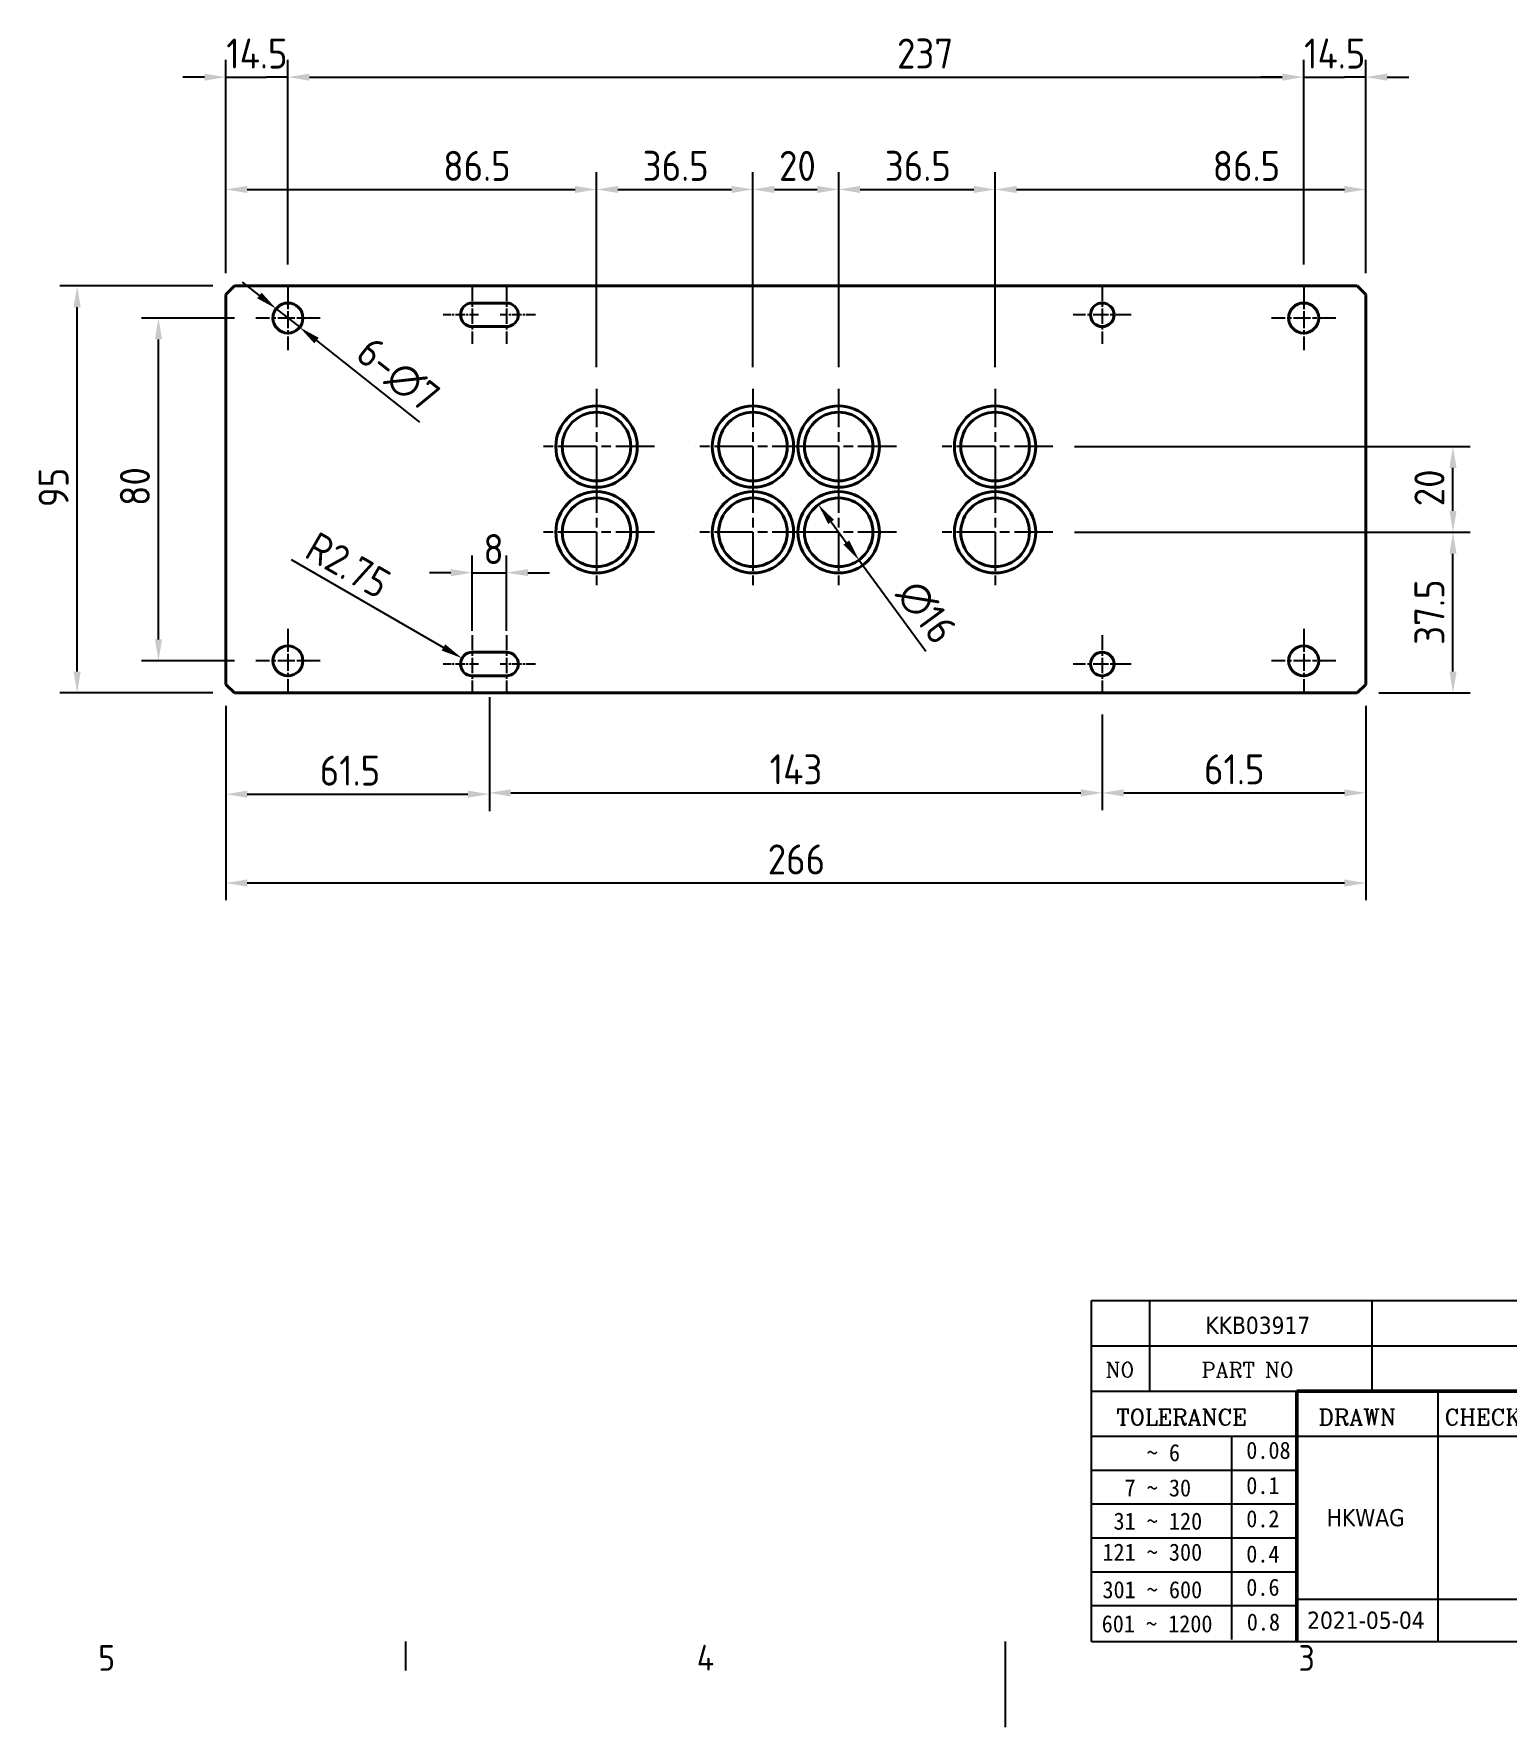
# Model space of a CAD drawing. Header units: millimetres. Extents: x 0 to 840, y 0 to 594.
# Drawn here: x 193.3 to 536.8, y 0 to 395.2 of the extents above; entities that cross this region are included whole.
import ezdxf
from ezdxf.enums import TextEntityAlignment as Align

# ---------------------------------------------------------------- set-up
doc = ezdxf.new("R2010")
doc.units = ezdxf.units.MM
doc.header["$LTSCALE"] = 2
doc.linetypes.add('CHAIN', pattern=[0.3543, 0.2362, -0.0295, 0.0591, -0.0295])
doc.layers.get('0').update_dxf_attribs({"color": 3, "lineweight": 25})
for name, color, linetype, lineweight in [('가시적인 것(ISO)', 3, 'Continuous', 40), ('경계(ISO)', 7, 'Continuous', 25), ('제목(ISO)', 5, 'Continuous', 50), ('중심 표식(ISO)', 1, 'Continuous', 25), ('치수(ISO)', 2, 'Continuous', 25)]:
    doc.layers.add(name, color=color, linetype=linetype, lineweight=lineweight)
doc.styles.add('HAN_291', font='')
doc.styles.add('RC_284', font='ROMANC.shx')
doc.styles.add('RC_287', font='ROMANC.shx')
doc.styles.add('문자 텍스트_PSTEK_POSCO', font='isocp.shx')
doc.styles.add('치수 텍스트_PSTEK_POSCO', font='isocp.shx')
doc.styles.add('텍스트 스타일198', font='tahoma.ttf')
doc.styles.get('HAN_291').set_extended_font_data('GulimChe')
doc.dimstyles.new('치수_PSTEK_POSCO', dxfattribs={"dimscale": 2, "dimtxt": 3.5, "dimasz": 2.5, "dimexe": 2, "dimexo": 2.5, "dimgap": 1, "dimtad": 1, "dimrnd": 1e-08, "dimdsep": 46, "dimtxsty": '치수 텍스트_PSTEK_POSCO', "dimcen": 0.09, "dimdle": 10, "dimclrd": 7, "dimclre": 7, "dimclrt": 2, "dimadec": 1, "dimazin": 2, "dimtfac": 1, "dimtmove": 0, "dimatfit": 3, "dimfxl": 0, "dimtolj": 1, "dimlwd": -1, "dimlwe": -1, "dimarcsym": 0})

# ---------------------------------------------------------------- blocks, each defined once
blk = doc.blocks.new('경계 Default Border')
at = {"layer": '경계(ISO)'}
blk.add_line((140, 10), (140, 6.6), dxfattribs=at)
at = {"layer": '경계(ISO)', "flags": 128}
blk.add_lwpolyline([(210, 0), (210, 10)], dxfattribs=at)
at = {"layer": '경계(ISO)', "color": 2, "char_height": 3, "attachment_point": 7, "style": '문자 텍스트_PSTEK_POSCO'}
for s, insert in [('5', (104.14, 6.57)), ('4', (173.97, 6.6)), ('3', (244.17, 6.57))]:
    blk.add_mtext(s, dxfattribs=dict(at, insert=insert))
blk = doc.blocks.new('제목 블록 PSTEK')
at = {"color": 180}
for p, q in [((182.48, 11.79), (182.48, 51.57)), ((182.48, 51.57), (372.48, 51.57)), ((189.27, 51.57), (189.27, 41.01)), ((215.22, 41.01), (215.22, 51.57)), ((182.48, 46.29), (372.48, 46.29)), ((182.48, 41.01), (206.45, 41.01)), ((222.94, 11.79), (222.94, 41.01)), ((182.48, 35.73), (206.45, 35.73)), ((198.86, 12.03), (198.86, 35.73)), ((206.45, 35.73), (372.48, 35.73)), ((182.48, 31.78), (206.45, 31.78)), ((182.48, 27.83), (206.45, 27.83)), ((182.48, 23.88), (206.45, 23.88)), ((182.48, 19.93), (206.45, 19.93)), ((182.48, 15.98), (206.45, 15.98)), ((206.45, 16.74), (255.92, 16.74)), ((182.48, 11.79), (372.48, 11.79))]:
    blk.add_line(p, q, dxfattribs=at)
at = {"color": 7, "lineweight": 50}
for p, q in [((206.45, 11.79), (206.45, 41.01)), ((206.45, 41.01), (372.48, 41.01))]:
    blk.add_line(p, q, dxfattribs=at)
at = {"layer": '제목(ISO)', "lineweight": 18}
blk.add_line((182.48, 35.73), (182.48, 11.79), dxfattribs=at)
at = {"color": 2}
for s, height, style, p in [('NO', 1.742, 'RC_284', (184.14, 42.62)), ('PART NO', 1.742, 'RC_284', (195.34, 42.62)), (' TOLERANCE', 1.9, 'RC_287', (184.09, 37.01)), ('DRAWN', 1.9, 'RC_287', (208.98, 37.01)), ('CHECKED', 1.9, 'RC_287', (223.69, 37.01)), ('    ~ 6', 2, 'HAN_291', (183.77, 32.82)), ('0.08', 2, 'HAN_291', (200.55, 33.1)), ('  7 ~ 30', 2, 'HAN_291', (183.77, 28.71)), ('0.1', 2, 'HAN_291', (200.55, 28.99)), (' 31 ~ 120', 2, 'HAN_291', (183.77, 24.83)), ('0.2', 2, 'HAN_291', (200.55, 25.11)), ('121 ~ 300', 2, 'HAN_291', (183.77, 21.21)), ('0.4', 2, 'HAN_291', (200.55, 21)), ('301 ~ 600', 2, 'HAN_291', (183.77, 16.83)), ('0.6', 2, 'HAN_291', (200.55, 17.12)), ('601 ~ 1200', 2, 'HAN_291', (183.68, 12.85)), ('0.8', 2, 'HAN_291', (200.61, 13.06))]:
    blk.add_text(s, height=height, dxfattribs=dict(at, style=style)).set_placement(p)
at = {"layer": '제목(ISO)', "color": 7, "style": '텍스트 스타일198'}
for tag, p in [('부품_번호_001', (195.78, 47.68)), ('설명_001', (230.9, 48.15)), ('재질_001', (287.51, 48.16)), ("3._Q'TY_001", (312.75, 47.93)), ('질량\\P3;_001', (350.3, 48.16)), ('1._MODEL_NAME_001', (328.26, 37.52)), ('제목_001', (337.22, 32.13)), ('부품_번호_001', (334.44, 26.81)), ('설계자_001', (209.94, 25.23)), ('프로젝트_001', (271.53, 16.71)), ('시트_크기_001', (260.81, 14.84)), ('작성_날짜_001', (207.65, 13.27)), ('프로젝트_002', (274.34, 13.28))]:
    blk.add_attdef(tag, p, '', height=2, dxfattribs=at)
for tag, p in [('4._COLOR', (327.68, 48.93)), ('점검자', (231.18, 26.23)), ('엔지니어링_승인자', (247.67, 26.23)), ('점검_날짜', (231.18, 14.27)), ('엔지니어링_승인_날짜', (247.67, 14.27))]:
    blk.add_attdef(tag, text='', height=2, dxfattribs=at).set_placement(p, align=Align.MIDDLE_CENTER)
blk = doc.blocks.new('*D22')
at = {"layer": 'Defpoints', "color": 0}
for p in [(252.54, 385.06), (252.54, 336.34), (238.04, 334.34)]:
    blk.add_point(p, dxfattribs=at)
at = {"layer": '치수(ISO)', "color": 7}
for p, q in [((238.04, 339.34), (238.04, 389.06)), ((252.54, 341.34), (252.54, 389.06)), ((233.04, 385.06), (228.04, 385.06)), ((238.04, 385.06), (243.04, 385.06)), ((243.04, 385.06), (247.54, 385.06)), ((252.54, 385.06), (247.54, 385.06)), ((257.54, 385.06), (262.54, 385.06))]:
    blk.add_line(p, q, dxfattribs=at)
for points in [[(233.04, 385.89), (233.04, 384.22), (238.04, 385.06)], [(257.54, 385.89), (257.54, 384.22), (252.54, 385.06)]]:
    blk.add_solid(points, dxfattribs=at)
at = {"layer": '치수(ISO)', "color": 2, "insert": (238.14, 390.56), "char_height": 7, "attachment_point": 4, "style": '치수 텍스트_PSTEK_POSCO'}
blk.add_mtext('\\A1;14.5', dxfattribs=at)
blk = doc.blocks.new('*D23')
at = {"layer": 'Defpoints', "color": 0}
for p in [(489.54, 385.06), (252.54, 336.34), (489.54, 336.34)]:
    blk.add_point(p, dxfattribs=at)
at = {"layer": '치수(ISO)', "color": 7}
for p, q in [((252.54, 341.34), (252.54, 389.06)), ((489.54, 341.34), (489.54, 389.06)), ((257.54, 385.06), (484.54, 385.06))]:
    blk.add_line(p, q, dxfattribs=at)
for points in [[(257.54, 385.89), (257.54, 384.22), (252.54, 385.06)], [(484.54, 385.89), (484.54, 384.22), (489.54, 385.06)]]:
    blk.add_solid(points, dxfattribs=at)
at = {"layer": '치수(ISO)', "color": 2, "insert": (394.65, 390.56), "char_height": 7, "attachment_point": 4, "style": '치수 텍스트_PSTEK_POSCO'}
blk.add_mtext('\\A1;237', dxfattribs=at)
blk = doc.blocks.new('*D24')
at = {"layer": 'Defpoints', "color": 0}
for p in [(504.04, 385.06), (489.54, 336.34), (504.04, 334.34)]:
    blk.add_point(p, dxfattribs=at)
at = {"layer": '치수(ISO)', "color": 7}
for p, q in [((489.54, 341.34), (489.54, 389.06)), ((504.04, 339.34), (504.04, 389.06)), ((484.54, 385.06), (479.54, 385.06)), ((489.54, 385.06), (494.54, 385.06)), ((494.54, 385.06), (499.04, 385.06)), ((504.04, 385.06), (499.04, 385.06)), ((509.04, 385.06), (514.04, 385.06))]:
    blk.add_line(p, q, dxfattribs=at)
for points in [[(484.54, 385.89), (484.54, 384.22), (489.54, 385.06)], [(509.04, 385.89), (509.04, 384.22), (504.04, 385.06)]]:
    blk.add_solid(points, dxfattribs=at)
at = {"layer": '치수(ISO)', "color": 2, "insert": (489.64, 390.56), "char_height": 7, "attachment_point": 4, "style": '치수 텍스트_PSTEK_POSCO'}
blk.add_mtext('\\A1;14.5', dxfattribs=at)
blk = doc.blocks.new('*D25')
at = {"layer": 'Defpoints', "color": 0}
for p in [(299.54, 245.34), (238.04, 243.34), (299.54, 217.72)]:
    blk.add_point(p, dxfattribs=at)
at = {"layer": '치수(ISO)', "color": 7}
for p, q in [((238.04, 238.34), (238.04, 213.72)), ((299.54, 240.34), (299.54, 213.72)), ((243.04, 217.72), (294.54, 217.72))]:
    blk.add_line(p, q, dxfattribs=at)
for points in [[(243.04, 218.55), (243.04, 216.89), (238.04, 217.72)], [(294.54, 218.55), (294.54, 216.89), (299.54, 217.72)]]:
    blk.add_solid(points, dxfattribs=at)
at = {"layer": '치수(ISO)', "color": 2, "insert": (259.94, 223.22), "char_height": 7, "attachment_point": 4, "style": '치수 텍스트_PSTEK_POSCO'}
blk.add_mtext('\\A1;61.5', dxfattribs=at)
blk = doc.blocks.new('*D26')
at = {"layer": 'Defpoints', "color": 0}
for p in [(299.54, 245.34), (442.54, 241.34), (442.54, 218.02)]:
    blk.add_point(p, dxfattribs=at)
at = {"layer": '치수(ISO)', "color": 7}
for p, q in [((299.54, 240.34), (299.54, 214.02)), ((442.54, 236.34), (442.54, 214.02)), ((304.54, 218.02), (437.54, 218.02))]:
    blk.add_line(p, q, dxfattribs=at)
for points in [[(304.54, 218.86), (304.54, 217.19), (299.54, 218.02)], [(437.54, 218.86), (437.54, 217.19), (442.54, 218.02)]]:
    blk.add_solid(points, dxfattribs=at)
at = {"layer": '치수(ISO)', "color": 2, "insert": (364.94, 223.52), "char_height": 7, "attachment_point": 4, "style": '치수 텍스트_PSTEK_POSCO'}
blk.add_mtext('\\A1;143', dxfattribs=at)
blk = doc.blocks.new('*D27')
at = {"layer": 'Defpoints', "color": 0}
for p in [(442.54, 241.34), (504.04, 243.34), (504.04, 218.02)]:
    blk.add_point(p, dxfattribs=at)
at = {"layer": '치수(ISO)', "color": 7}
for p, q in [((504.04, 238.34), (504.04, 214.02)), ((442.54, 236.34), (442.54, 214.02)), ((447.54, 218.02), (499.04, 218.02))]:
    blk.add_line(p, q, dxfattribs=at)
for points in [[(447.54, 218.86), (447.54, 217.19), (442.54, 218.02)], [(499.04, 218.86), (499.04, 217.19), (504.04, 218.02)]]:
    blk.add_solid(points, dxfattribs=at)
at = {"layer": '치수(ISO)', "color": 2, "insert": (466.28, 223.52), "char_height": 7, "attachment_point": 4, "style": '치수 텍스트_PSTEK_POSCO'}
blk.add_mtext('\\A1;61.5', dxfattribs=at)
blk = doc.blocks.new('*D28')
at = {"layer": 'Defpoints', "color": 0}
for p in [(303.54, 269.41), (295.54, 250.84), (303.54, 250.84)]:
    blk.add_point(p, dxfattribs=at)
at = {"layer": '치수(ISO)', "color": 7}
for p, q in [((295.54, 255.84), (295.54, 273.41)), ((303.54, 255.84), (303.54, 273.41)), ((290.54, 269.41), (285.54, 269.41)), ((295.54, 269.41), (303.54, 269.41)), ((308.54, 269.41), (313.54, 269.41))]:
    blk.add_line(p, q, dxfattribs=at)
for points in [[(290.54, 270.25), (290.54, 268.58), (295.54, 269.41)], [(308.54, 270.25), (308.54, 268.58), (303.54, 269.41)]]:
    blk.add_solid(points, dxfattribs=at)
at = {"layer": '치수(ISO)', "color": 2, "insert": (298.14, 274.91), "char_height": 7, "attachment_point": 4, "style": '치수 텍스트_PSTEK_POSCO'}
blk.add_mtext('\\A1;8', dxfattribs=at)
blk = doc.blocks.new('*D29')
at = {"layer": 'Defpoints', "color": 0}
for p in [(293.16, 249.46), (295.54, 248.09)]:
    blk.add_point(p, dxfattribs=at)
at = {"layer": '치수(ISO)', "color": 7}
blk.add_line((253.31, 272.47), (288.83, 251.96), dxfattribs=at)
blk.add_solid([(289.24, 252.69), (288.41, 251.24), (293.16, 249.46)], dxfattribs=at)
at = {"layer": '치수(ISO)', "color": 2, "insert": (257.79, 276.24), "char_height": 7, "attachment_point": 4, "rotation": 330, "style": '치수 텍스트_PSTEK_POSCO'}
blk.add_mtext('\\A1;R2.75', dxfattribs=at)
blk = doc.blocks.new('*D30')
at = {"layer": 'Defpoints', "color": 0}
for p in [(249.79, 331.01), (255.28, 326.67)]:
    blk.add_point(p, dxfattribs=at)
at = {"layer": '치수(ISO)', "color": 7}
for p, q in [((245.87, 334.11), (241.95, 337.21)), ((249.79, 331.01), (255.28, 326.67)), ((259.21, 323.57), (283.27, 304.55))]:
    blk.add_line(p, q, dxfattribs=at)
for points in [[(246.39, 334.76), (245.35, 333.46), (249.79, 331.01)], [(259.72, 324.22), (258.69, 322.92), (255.28, 326.67)]]:
    blk.add_solid(points, dxfattribs=at)
at = {"layer": '치수(ISO)', "color": 2, "insert": (269.95, 322.09), "char_height": 7, "attachment_point": 4, "rotation": 321.6806, "style": '치수 텍스트_PSTEK_POSCO'}
blk.add_mtext('\\A1;6-∅7', dxfattribs=at)
blk = doc.blocks.new('*D31')
at = {"layer": 'Defpoints', "color": 0}
for p in [(238.04, 243.34), (504.04, 243.34), (238.04, 196.99)]:
    blk.add_point(p, dxfattribs=at)
at = {"layer": '치수(ISO)', "color": 7}
for p, q in [((238.04, 238.34), (238.04, 192.99)), ((504.04, 238.34), (504.04, 192.99)), ((499.04, 196.99), (243.04, 196.99))]:
    blk.add_line(p, q, dxfattribs=at)
for points in [[(243.04, 197.82), (243.04, 196.15), (238.04, 196.99)], [(499.04, 197.82), (499.04, 196.15), (504.04, 196.99)]]:
    blk.add_solid(points, dxfattribs=at)
at = {"layer": '치수(ISO)', "color": 2, "insert": (364.48, 202.49), "char_height": 7, "attachment_point": 4, "style": '치수 텍스트_PSTEK_POSCO'}
blk.add_mtext('\\A1;266', dxfattribs=at)
blk = doc.blocks.new('*D32')
at = {"layer": 'Defpoints', "color": 0}
for p in [(203.35, 336.34), (240.04, 336.34), (240.04, 241.34)]:
    blk.add_point(p, dxfattribs=at)
at = {"layer": '치수(ISO)', "color": 7}
for p, q in [((235.04, 336.34), (199.35, 336.34)), ((203.35, 246.34), (203.35, 331.34)), ((235.04, 241.34), (199.35, 241.34))]:
    blk.add_line(p, q, dxfattribs=at)
for points in [[(202.52, 331.34), (204.18, 331.34), (203.35, 336.34)], [(202.52, 246.34), (204.18, 246.34), (203.35, 241.34)]]:
    blk.add_solid(points, dxfattribs=at)
at = {"layer": '치수(ISO)', "color": 2, "insert": (197.85, 284.7), "char_height": 7, "attachment_point": 4, "rotation": 90, "style": '치수 텍스트_PSTEK_POSCO'}
blk.add_mtext('\\A1;95', dxfattribs=at)
blk = doc.blocks.new('*D33')
at = {"layer": 'Defpoints', "color": 0}
for p in [(222.33, 328.84), (245.04, 328.84), (245.04, 248.84)]:
    blk.add_point(p, dxfattribs=at)
at = {"layer": '치수(ISO)', "color": 7}
for p, q in [((240.04, 328.84), (218.33, 328.84)), ((222.33, 253.84), (222.33, 323.84)), ((240.04, 248.84), (218.33, 248.84))]:
    blk.add_line(p, q, dxfattribs=at)
for points in [[(221.5, 323.84), (223.17, 323.84), (222.33, 328.84)], [(221.5, 253.84), (223.17, 253.84), (222.33, 248.84)]]:
    blk.add_solid(points, dxfattribs=at)
at = {"layer": '치수(ISO)', "color": 2, "insert": (216.83, 284.99), "char_height": 7, "attachment_point": 4, "rotation": 90, "style": '치수 텍스트_PSTEK_POSCO'}
blk.add_mtext('\\A1;80', dxfattribs=at)
blk = doc.blocks.new('*D35')
at = {"layer": 'Defpoints', "color": 0}
for p in [(324.54, 358.84), (238.04, 334.34), (324.54, 312.34)]:
    blk.add_point(p, dxfattribs=at)
at = {"layer": '치수(ISO)', "color": 7}
for p, q in [((238.04, 339.34), (238.04, 362.84)), ((324.54, 317.34), (324.54, 362.84)), ((243.04, 358.84), (319.54, 358.84))]:
    blk.add_line(p, q, dxfattribs=at)
for points in [[(243.04, 359.67), (243.04, 358.01), (238.04, 358.84)], [(319.54, 359.67), (319.54, 358.01), (324.54, 358.84)]]:
    blk.add_solid(points, dxfattribs=at)
at = {"layer": '치수(ISO)', "color": 2, "insert": (288.77, 364.34), "char_height": 7, "attachment_point": 4, "style": '치수 텍스트_PSTEK_POSCO'}
blk.add_mtext('\\A1;86.5', dxfattribs=at)
blk = doc.blocks.new('*D36')
at = {"layer": 'Defpoints', "color": 0}
for p in [(361.04, 358.84), (324.54, 312.34), (361.04, 312.34)]:
    blk.add_point(p, dxfattribs=at)
at = {"layer": '치수(ISO)', "color": 7}
for p, q in [((324.54, 317.34), (324.54, 362.84)), ((361.04, 317.34), (361.04, 362.84)), ((329.54, 358.84), (356.04, 358.84))]:
    blk.add_line(p, q, dxfattribs=at)
for points in [[(329.54, 359.67), (329.54, 358.01), (324.54, 358.84)], [(356.04, 359.67), (356.04, 358.01), (361.04, 358.84)]]:
    blk.add_solid(points, dxfattribs=at)
at = {"layer": '치수(ISO)', "color": 2, "insert": (335.31, 364.34), "char_height": 7, "attachment_point": 4, "style": '치수 텍스트_PSTEK_POSCO'}
blk.add_mtext('\\A1;36.5', dxfattribs=at)
blk = doc.blocks.new('*D37')
at = {"layer": 'Defpoints', "color": 0}
for p in [(381.04, 358.84), (361.04, 312.34), (381.04, 312.34)]:
    blk.add_point(p, dxfattribs=at)
at = {"layer": '치수(ISO)', "color": 7}
for p, q in [((361.04, 317.34), (361.04, 362.84)), ((381.04, 317.34), (381.04, 362.84)), ((366.04, 358.84), (376.04, 358.84))]:
    blk.add_line(p, q, dxfattribs=at)
for points in [[(366.04, 359.67), (366.04, 358.01), (361.04, 358.84)], [(376.04, 359.67), (376.04, 358.01), (381.04, 358.84)]]:
    blk.add_solid(points, dxfattribs=at)
at = {"layer": '치수(ISO)', "color": 2, "insert": (367.12, 364.34), "char_height": 7, "attachment_point": 4, "style": '치수 텍스트_PSTEK_POSCO'}
blk.add_mtext('\\A1;20', dxfattribs=at)
blk = doc.blocks.new('*D38')
at = {"layer": 'Defpoints', "color": 0}
for p in [(417.54, 358.84), (381.04, 312.34), (417.54, 312.34)]:
    blk.add_point(p, dxfattribs=at)
at = {"layer": '치수(ISO)', "color": 7}
for p, q in [((381.04, 317.34), (381.04, 362.84)), ((417.54, 317.34), (417.54, 362.84)), ((386.04, 358.84), (412.54, 358.84))]:
    blk.add_line(p, q, dxfattribs=at)
for points in [[(386.04, 359.67), (386.04, 358.01), (381.04, 358.84)], [(412.54, 359.67), (412.54, 358.01), (417.54, 358.84)]]:
    blk.add_solid(points, dxfattribs=at)
at = {"layer": '치수(ISO)', "color": 2, "insert": (391.81, 364.34), "char_height": 7, "attachment_point": 4, "style": '치수 텍스트_PSTEK_POSCO'}
blk.add_mtext('\\A1;36.5', dxfattribs=at)
blk = doc.blocks.new('*D39')
at = {"layer": 'Defpoints', "color": 0}
for p in [(504.04, 358.84), (504.04, 334.34), (417.54, 312.34)]:
    blk.add_point(p, dxfattribs=at)
at = {"layer": '치수(ISO)', "color": 7}
for p, q in [((417.54, 317.34), (417.54, 362.84)), ((504.04, 339.34), (504.04, 362.84)), ((422.54, 358.84), (499.04, 358.84))]:
    blk.add_line(p, q, dxfattribs=at)
for points in [[(422.54, 359.67), (422.54, 358.01), (417.54, 358.84)], [(499.04, 359.67), (499.04, 358.01), (504.04, 358.84)]]:
    blk.add_solid(points, dxfattribs=at)
at = {"layer": '치수(ISO)', "color": 2, "insert": (468.31, 364.34), "char_height": 7, "attachment_point": 4, "style": '치수 텍스트_PSTEK_POSCO'}
blk.add_mtext('\\A1;86.5', dxfattribs=at)
blk = doc.blocks.new('*D40')
at = {"layer": 'Defpoints', "color": 0}
for p in [(431.04, 278.84), (524.38, 278.84), (502.04, 241.34)]:
    blk.add_point(p, dxfattribs=at)
at = {"layer": '치수(ISO)', "color": 7}
for p, q in [((436.04, 278.84), (528.38, 278.84)), ((524.38, 246.34), (524.38, 273.84)), ((507.04, 241.34), (528.38, 241.34))]:
    blk.add_line(p, q, dxfattribs=at)
for points in [[(523.54, 273.84), (525.21, 273.84), (524.38, 278.84)], [(523.54, 246.34), (525.21, 246.34), (524.38, 241.34)]]:
    blk.add_solid(points, dxfattribs=at)
at = {"layer": '치수(ISO)', "color": 2, "insert": (518.88, 252.57), "char_height": 7, "attachment_point": 4, "rotation": 90, "style": '치수 텍스트_PSTEK_POSCO'}
blk.add_mtext('\\A1;37.5', dxfattribs=at)
blk = doc.blocks.new('*D41')
at = {"layer": 'Defpoints', "color": 0}
for p in [(431.04, 298.84), (524.38, 298.84), (431.04, 278.84)]:
    blk.add_point(p, dxfattribs=at)
at = {"layer": '치수(ISO)', "color": 7}
for p, q in [((436.04, 298.84), (528.38, 298.84)), ((524.38, 283.84), (524.38, 293.84)), ((436.04, 278.84), (528.38, 278.84))]:
    blk.add_line(p, q, dxfattribs=at)
for points in [[(523.54, 293.84), (525.21, 293.84), (524.38, 298.84)], [(523.54, 283.84), (525.21, 283.84), (524.38, 278.84)]]:
    blk.add_solid(points, dxfattribs=at)
at = {"layer": '치수(ISO)', "color": 2, "insert": (518.88, 284.9), "char_height": 7, "attachment_point": 4, "rotation": 90, "style": '치수 텍스트_PSTEK_POSCO'}
blk.add_mtext('\\A1;20', dxfattribs=at)
blk = doc.blocks.new('*D42')
at = {"layer": 'Defpoints', "color": 0}
for p in [(376.3, 285.29), (385.77, 272.39)]:
    blk.add_point(p, dxfattribs=at)
at = {"layer": '치수(ISO)', "color": 7}
for p, q in [((379.26, 281.26), (382.81, 276.42)), ((385.77, 272.39), (401.41, 251.1))]:
    blk.add_line(p, q, dxfattribs=at)
for points in [[(379.93, 281.75), (378.59, 280.76), (376.3, 285.29)], [(383.49, 276.92), (382.14, 275.93), (385.77, 272.39)]]:
    blk.add_solid(points, dxfattribs=at)
at = {"layer": '치수(ISO)', "color": 2, "insert": (397, 266.4), "char_height": 7, "attachment_point": 4, "rotation": 306.2956, "style": '치수 텍스트_PSTEK_POSCO'}
blk.add_mtext('\\A1;∅16', dxfattribs=at)

msp = doc.modelspace()

# ---------------------------------------------------------------- linework, layer by layer
at = {"layer": '가시적인 것(ISO)'}
for p, q in [((238.0382, 334.3397), (240.0382, 336.3397)), ((240.0382, 336.3397), (502.0382, 336.3397)), ((502.0382, 336.3397), (504.0382, 334.3397)), ((238.0382, 243.3397), (238.0382, 334.3397)), ((295.5382, 332.3397), (303.5382, 332.3397)), ((504.0382, 334.3397), (504.0382, 243.3397)), ((303.5382, 326.8397), (295.5382, 326.8397)), ((295.5382, 250.8397), (303.5382, 250.8397)), ((303.5382, 245.3397), (295.5382, 245.3397)), ((240.0382, 241.3397), (238.0382, 243.3397)), ((502.0382, 241.3397), (240.0382, 241.3397)), ((504.0382, 243.3397), (502.0382, 241.3397))]:
    msp.add_line(p, q, dxfattribs=at)
for centre, radius in [((252.5382, 328.8397), 3.5), ((442.5382, 329.5897), 2.75), ((489.5382, 328.8397), 3.5), ((324.5382, 298.8397), 9.5), ((361.0382, 298.8397), 9.5), ((381.0382, 298.8397), 9.5), ((417.5382, 298.8397), 9.5), ((324.5382, 298.8397), 8), ((361.0382, 298.8397), 8), ((381.0382, 298.8397), 8), ((417.5382, 298.8397), 8), ((324.5382, 278.8397), 9.5), ((324.5382, 278.8397), 8), ((361.0382, 278.8397), 9.5), ((361.0382, 278.8397), 8), ((381.0382, 278.8397), 9.5), ((381.0382, 278.8397), 8), ((417.5382, 278.8397), 9.5), ((417.5382, 278.8397), 8), ((252.5382, 248.8397), 3.5), ((442.5382, 248.0897), 2.75), ((489.5382, 248.8397), 3.5)]:
    msp.add_circle(centre, radius, dxfattribs=at)
for centre, start, end in [((295.5382, 329.5897), 90, 270), ((303.5382, 329.5897), 270, 90), ((295.5382, 248.0897), 90, 270), ((303.5382, 248.0897), 270, 90)]:
    msp.add_arc(centre, 2.75, start, end, dxfattribs=at)
at = {"layer": '중심 표식(ISO)', "linetype": 'CHAIN', "ltscale": 8.333956}
for p, q in [((252.5382, 336.3397), (252.5382, 321.3397)), ((489.5382, 336.3397), (489.5382, 321.3397)), ((260.0382, 328.8397), (245.0382, 328.8397)), ((497.0382, 328.8397), (482.0382, 328.8397)), ((252.5382, 256.3397), (252.5382, 241.3397)), ((489.5382, 256.3397), (489.5382, 241.3397)), ((260.0382, 248.8397), (245.0382, 248.8397)), ((497.0382, 248.8397), (482.0382, 248.8397))]:
    msp.add_line(p, q, dxfattribs=at)
at = {"layer": '중심 표식(ISO)', "linetype": 'CHAIN', "ltscale": 7.50055}
for p, q in [((295.5382, 336.3397), (295.5382, 322.8397)), ((303.5382, 336.3397), (303.5382, 322.8397)), ((442.5382, 336.3397), (442.5382, 322.8397)), ((449.2882, 329.5897), (435.7882, 329.5897)), ((295.5382, 254.8397), (295.5382, 241.3397)), ((303.5382, 254.8397), (303.5382, 241.3397)), ((442.5382, 254.8397), (442.5382, 241.3397)), ((449.2882, 248.0897), (435.7882, 248.0897))]:
    msp.add_line(p, q, dxfattribs=at)
at = {"layer": '중심 표식(ISO)', "linetype": 'CHAIN', "ltscale": 4.583631}
for p, q in [((297.0382, 329.5897), (288.7882, 329.5897)), ((310.2882, 329.5897), (302.0382, 329.5897)), ((297.0382, 248.0897), (288.7882, 248.0897)), ((310.2882, 248.0897), (302.0382, 248.0897))]:
    msp.add_line(p, q, dxfattribs=at)
at = {"layer": '중심 표식(ISO)', "linetype": 'CHAIN', "ltscale": 19.051651}
for p, q in [((324.5382, 312.3397), (324.5382, 285.3397)), ((361.0382, 312.3397), (361.0382, 285.3397)), ((381.0382, 312.3397), (381.0382, 285.3397)), ((417.5382, 312.3397), (417.5382, 285.3397)), ((338.0382, 298.8397), (311.0382, 298.8397)), ((374.5382, 298.8397), (347.5382, 298.8397)), ((394.5382, 298.8397), (367.5382, 298.8397)), ((431.0382, 298.8397), (404.0382, 298.8397)), ((324.5382, 292.3397), (324.5382, 265.3397)), ((361.0382, 292.3397), (361.0382, 265.3397)), ((381.0382, 292.3397), (381.0382, 265.3397)), ((417.5382, 292.3397), (417.5382, 265.3397)), ((338.0382, 278.8397), (311.0382, 278.8397)), ((374.5382, 278.8397), (347.5382, 278.8397)), ((394.5382, 278.8397), (367.5382, 278.8397)), ((431.0382, 278.8397), (404.0382, 278.8397))]:
    msp.add_line(p, q, dxfattribs=at)

# ---------------------------------------------------------------- block references
at = {"xscale": 2, "yscale": 2, "zscale": 2}
msp.add_blockref('경계 Default Border', (0, 0), dxfattribs=at)
ref = msp.add_blockref('제목 블록 PSTEK', (75.0484, -3.582), dxfattribs=dict(xscale=2, yscale=2, zscale=2))
ref.add_attrib('설계자_001', 'HKWAG', (494.9276, 46.8869), dxfattribs={"layer": '제목(ISO)', "color": 7, "height": 4, "style": '텍스트 스타일198'})
ref.add_attrib('작성_날짜_001', '2021-05-04', (490.3501, 22.95), dxfattribs={"layer": '제목(ISO)', "color": 7, "height": 4, "style": '텍스트 스타일198'})
ref.add_attrib('부품_번호_001', 'KKB03917', (466.6171, 91.7781), dxfattribs={"layer": '제목(ISO)', "color": 7, "height": 4, "style": '텍스트 스타일198'})

# ---------------------------------------------------------------- dimensions: what is measured, and where the dimension line sits
at = {"layer": '치수(ISO)', "color": 7}
for base, p1, p2, angle, override, picture, middle in [((489.5382, 385.0563), (252.5382, 336.3397), (489.5382, 336.3397), 180, {"dimdec": 2, "dimtp": 0, "dimtm": 0, "dimtdec": 2, "dimtofl": 0, "dimatfit": 1}, '*D23', (401.0382, 385.0563)), ((252.5382, 385.0563), (238.0382, 334.3397), (252.5382, 336.3397), 180, {"dimdec": 2, "dimtp": 0, "dimtm": 0, "dimtdec": 2, "dimtofl": 0}, '*D22', (245.2882, 385.0563)), ((504.0382, 385.0563), (489.5382, 336.3397), (504.0382, 334.3397), 180, {"dimdec": 2, "dimtp": 0, "dimtm": 0, "dimtdec": 2, "dimtofl": 0}, '*D24', (496.7882, 385.0563)), ((324.5382, 358.8397), (238.0382, 334.3397), (324.5382, 312.3397), 180, {"dimdec": 2, "dimtp": 0, "dimtm": 0, "dimtdec": 2, "dimtofl": 0, "dimatfit": 1}, '*D35', (296.2682, 358.8397)), ((361.0382, 358.8397), (324.5382, 312.3397), (361.0382, 312.3397), 180, {"dimdec": 2, "dimtp": 0, "dimtm": 0, "dimtdec": 2, "dimtofl": 0, "dimatfit": 1}, '*D36', (342.8082, 358.8397)), ((381.0382, 358.8397), (361.0382, 312.3397), (381.0382, 312.3397), 180, {"dimdec": 2, "dimtp": 0, "dimtm": 0, "dimtdec": 2, "dimtofl": 0, "dimatfit": 1}, '*D37', (371.0582, 358.8397)), ((417.5382, 358.8397), (381.0382, 312.3397), (417.5382, 312.3397), 180, {"dimdec": 2, "dimtp": 0, "dimtm": 0, "dimtdec": 2, "dimtofl": 0, "dimatfit": 1}, '*D38', (399.3082, 358.8397)), ((504.0382, 358.8397), (417.5382, 312.3397), (504.0382, 334.3397), 180, {"dimdec": 2, "dimtp": 0, "dimtm": 0, "dimtdec": 2, "dimtofl": 0, "dimatfit": 1}, '*D39', (475.8082, 358.8397)), ((203.3492, 336.3397), (240.0382, 241.3397), (240.0382, 336.3397), 90, {"dimdec": 2, "dimtp": 0, "dimtm": 0, "dimtdec": 2, "dimtofl": 0, "dimatfit": 1}, '*D32', (203.3492, 288.8397)), ((222.3346, 328.8397), (245.0382, 248.8397), (245.0382, 328.8397), 90, {"dimdec": 2, "dimtp": 0, "dimtm": 0, "dimtdec": 2, "dimtofl": 0, "dimatfit": 1}, '*D33', (222.3346, 288.8397)), ((524.3773, 298.8397), (431.0382, 278.8397), (431.0382, 298.8397), 90, {"dimdec": 2, "dimtp": 0, "dimtm": 0, "dimtdec": 2, "dimtofl": 0, "dimatfit": 1}, '*D41', (524.3773, 288.8397)), ((303.5382, 269.4122), (295.5382, 250.8397), (303.5382, 250.8397), 180, {"dimdec": 2, "dimtp": 0, "dimtm": 0, "dimtdec": 2, "dimtofl": 1, "dimatfit": 1}, '*D28', (299.5382, 269.4122)), ((524.3773, 278.8397), (502.0382, 241.3397), (431.0382, 278.8397), 90, {"dimdec": 2, "dimtp": 0, "dimtm": 0, "dimtdec": 2, "dimtofl": 0, "dimatfit": 1}, '*D40', (524.3773, 260.0697)), ((442.5382, 218.0241), (299.5382, 245.3397), (442.5382, 241.3397), 180, {"dimdec": 2, "dimtp": 0, "dimtm": 0, "dimtdec": 2, "dimtofl": 0, "dimatfit": 1}, '*D26', (371.0382, 218.0241)), ((238.0382, 196.9873), (504.0382, 243.3397), (238.0382, 243.3397), 180, {"dimdec": 2, "dimtp": 0, "dimtm": 0, "dimtdec": 2, "dimtofl": 0, "dimatfit": 1}, '*D31', (371.0382, 196.9873)), ((504.0382, 218.0241), (442.5382, 241.3397), (504.0382, 243.3397), 180, {"dimdec": 2, "dimtp": 0, "dimtm": 0, "dimtdec": 2, "dimtofl": 0, "dimatfit": 1}, '*D27', (473.2882, 218.0241))]:
    dim = msp.add_linear_dim(base=base, p1=p1, p2=p2, angle=angle, dimstyle='치수_PSTEK_POSCO', override=override, dxfattribs=at)
    dim.commit()
    dim.dimension.update_dxf_attribs({"geometry": picture, "text_midpoint": middle, "dimtype": 160})
dim = msp.add_diameter_dim_2p(p1=(249.7923, 331.0099), p2=(255.2842, 326.6695), text='6-<>', dimstyle='치수_PSTEK_POSCO', override={"dimdec": 2, "dimlfac": 1, "dimtp": 0, "dimtm": 0, "dimtdec": 2, "dimatfit": 2}, dxfattribs=at)
dim.commit()
dim.dimension.update_dxf_attribs({"geometry": '*D30', "text_midpoint": (274.1217, 311.7822), "dimtype": 163})
dim = msp.add_diameter_dim_2p(p1=(376.3026, 285.2875), p2=(385.7739, 272.3919), dimstyle='치수_PSTEK_POSCO', override={"dimdec": 2, "dimlfac": 1, "dimtp": 0, "dimtm": 0, "dimtdec": 2, "dimatfit": 2}, dxfattribs=at)
dim.commit()
dim.dimension.update_dxf_attribs({"geometry": '*D42', "text_midpoint": (396.3946, 257.9312), "dimtype": 163})
dim = msp.add_radius_dim(center=(295.5382, 248.0897), mpoint=(293.1567, 249.4647), dimstyle='치수_PSTEK_POSCO', override={"dimdec": 2, "dimcen": 0, "dimtp": 0, "dimtm": 0, "dimtdec": 2, "dimtofl": 0}, dxfattribs=at)
dim.commit()
dim.dimension.update_dxf_attribs({"geometry": '*D29', "text_midpoint": (263.9528, 266.3256), "dimtype": 164})
dim = msp.add_linear_dim(base=(299.5382, 217.7202), p1=(238.0382, 243.3397), p2=(299.5382, 245.3397), dimstyle='치수_PSTEK_POSCO', override={"dimdec": 2, "dimtp": 0, "dimtm": 0, "dimtdec": 2, "dimtofl": 0, "dimatfit": 1}, dxfattribs=at)
dim.commit()
dim.dimension.update_dxf_attribs({"geometry": '*D25', "text_midpoint": (266.9466, 217.7202), "dimtype": 160})

doc.saveas('drawing.dxf')
